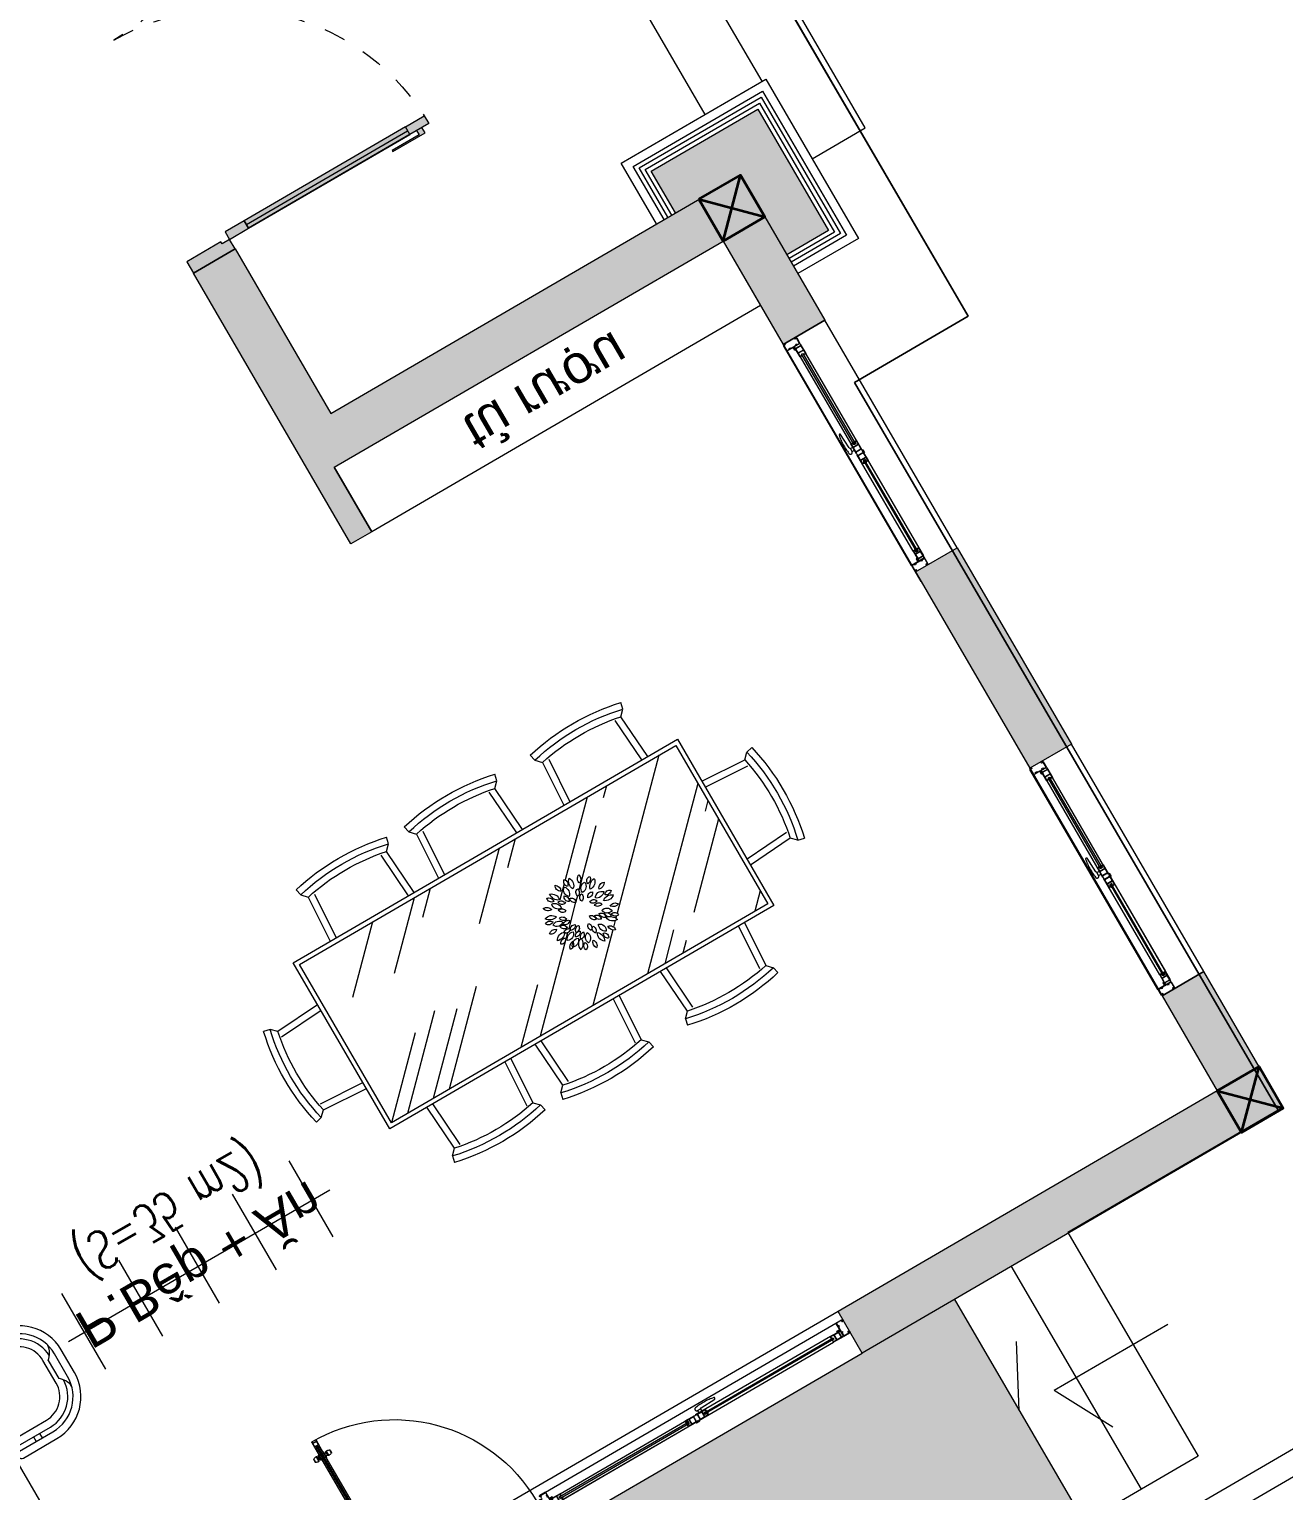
# Model space of a CAD drawing. Header units: millimetres. Extents: x 567980 to 569372, y 2065777 to 2066674.
# Drawn here: x 568775.98 to 568781.7, y 2066232.54 to 2066239.2 of the extents above; entities that cross this region are included whole.
import ezdxf
from ezdxf.enums import TextEntityAlignment as Align

# ---------------------------------------------------------------- set-up
doc = ezdxf.new("R2010")
doc.units = ezdxf.units.MM
doc.linetypes.add('HIDDEN', pattern=[0.75, 0.5, -0.25])
for name, color, linetype, lineweight in [('A-COT VACH', 2, 'Continuous', 35), ('A-HATCH', 251, 'Continuous', 5), ('A-TEXT', 7, 'Continuous', 18), ('E- THAY', 9, 'Continuous', 20), ('E- Tuong', 4, 'Continuous', 13), ('E-NoiThat', 32, 'Continuous', 9), ('i_Hatch', 250, 'Continuous', 13), ('i_ThietBi', 32, 'Continuous', 13), ('LD-CUA', 146, 'Continuous', 13), ('LD-THAY', 9, 'Continuous', 13)]:
    doc.layers.add(name, color=color, linetype=linetype, lineweight=lineweight)
doc.styles.add('AA - Arial - Regular', font='arial.ttf', dxfattribs={"height": 250})
doc.styles.add('Dim roman', font='romans.shx', dxfattribs={"width": 0.7})
pattern_1 = [(120.1642262, (562379.56516, 2061231.0801), (-0.259243943, -0.150666963), []), (210.1642262, (562379.56516, 2061231.0801), (0.150666963, -0.259243943), [])]
pattern_2 = [(30.1906983, (562414.90757, 2061251.54619), (-0.02514398147, 0.04321782266), []), (75.1906983, (562414.90757, 2061251.54619), (-0.136723608, 0.0361476823), [0.070710678, -0.1414213562])]

# ---------------------------------------------------------------- blocks, each defined once
blk = doc.blocks.new('AAAAAAW')
at = {"color": 2, "linetype": 'Continuous'}
for p, q in [((7037145.4, 955091.8), (7037138.4, 955121.9)), ((7037608.9, 955091.8), (7037616, 955121.9)), ((7037716.5, 955091.8), (7037709.4, 955121.9)), ((7038180, 955091.8), (7038187.1, 955121.9)), ((7037145.4, 955091.8), (7037170.7, 955065.8)), ((7037170.7, 955065.8), (7037155.8, 954841.2)), ((7037583.6, 955065.8), (7037608.9, 955091.8)), ((7037598.6, 954841.2), (7037583.6, 955065.8)), ((7037716.5, 955091.8), (7037741.8, 955065.8)), ((7037741.8, 955065.8), (7037726.8, 954841.2)), ((7038154.7, 955065.8), (7038180, 955091.8)), ((7038169.7, 954841.2), (7038154.7, 955065.8)), ((7038377.3, 955085.3), (7038370.2, 955115.3)), ((7038377.3, 955085.3), (7038402.6, 955059.3)), ((7038402.6, 955059.3), (7038388.1, 954841.2)), ((7038815.5, 955059.3), (7038840.8, 955085.3)), ((7038830, 954841.2), (7038815.5, 955059.3)), ((7038840.8, 955085.3), (7038847.8, 955115.3)), ((7038986.1, 954841.2), (7036960.4, 954841.2)), ((7036960.4, 954841.2), (7036960.4, 953965.7)), ((7038986.1, 953965.7), (7038986.1, 954841.2)), ((7036716.4, 954639.3), (7036686.3, 954646.3)), ((7036716.4, 954639.3), (7036742.3, 954613.9)), ((7036742.3, 954613.9), (7036960.4, 954628.5)), ((7039204.2, 954613.9), (7038986.1, 954628.5)), ((7039230.1, 954639.3), (7039204.2, 954613.9)), ((7039230.1, 954639.3), (7039260.2, 954646.3)), ((7036742.3, 954201.1), (7036716.4, 954175.8)), ((7036960.4, 954186.5), (7036742.3, 954201.1)), ((7038986.1, 954186.5), (7039204.2, 954201.1)), ((7039204.2, 954201.1), (7039230.1, 954175.8)), ((7036716.4, 954175.8), (7036686.3, 954168.7)), ((7039230.1, 954175.8), (7039260.2, 954168.7)), ((7036960.4, 953965.7), (7038986.1, 953965.7)), ((7037170.7, 953741), (7037155.8, 953965.7)), ((7037598.6, 953965.7), (7037583.6, 953741)), ((7037741.8, 953741), (7037726.8, 953965.7)), ((7038169.7, 953965.7), (7038154.7, 953741)), ((7038402.6, 953747.6), (7038388.1, 953965.7)), ((7038830, 953965.7), (7038815.5, 953747.6)), ((7037145.4, 953715.1), (7037170.7, 953741)), ((7037583.6, 953741), (7037608.9, 953715.1)), ((7037716.5, 953715.1), (7037741.8, 953741)), ((7038154.7, 953741), (7038180, 953715.1)), ((7038377.3, 953721.6), (7038370.2, 953691.5)), ((7038377.3, 953721.6), (7038402.6, 953747.6)), ((7038815.5, 953747.6), (7038840.8, 953721.6)), ((7038840.8, 953721.6), (7038847.8, 953691.5)), ((7037145.4, 953715.1), (7037138.4, 953685)), ((7037608.9, 953715.1), (7037616, 953685)), ((7037716.5, 953715.1), (7037709.4, 953685)), ((7038180, 953715.1), (7038187.1, 953685))]:
    blk.add_line(p, q, dxfattribs=at)
at = {"color": 8, "linetype": 'Continuous'}
for p, q in [((7037201.6, 955063.8), (7037186.7, 954841.2)), ((7037772.6, 955063.8), (7037757.8, 954841.2)), ((7038965.5, 954820.6), (7036981, 954820.6)), ((7036981, 954820.6), (7036981, 953986.3)), ((7038965.5, 953986.3), (7038965.5, 954820.6)), ((7036981, 953986.3), (7038965.5, 953986.3)), ((7037201.6, 953743.1), (7037186.7, 953965.7)), ((7037567.6, 953965.7), (7037552.8, 953743.1)), ((7037772.6, 953743.1), (7037757.8, 953965.7)), ((7038138.7, 953965.7), (7038123.8, 953743.1))]:
    blk.add_line(p, q, dxfattribs=at)
at = {"color": 8}
for p, q in [((7037567.6, 954841.2), (7037552.8, 955063.8)), ((7038138.7, 954841.2), (7038123.8, 955063.8)), ((7038433.4, 955057.2), (7038419, 954841.2)), ((7038799, 954841.2), (7038784.6, 955057.2)), ((7037280.4, 954521.2), (7036981, 954820.6)), ((7037407.7, 954478.8), (7037065.9, 954820.6)), ((7037499.4, 954521.2), (7037200.1, 954820.6)), ((7037626.7, 954478.8), (7037284.9, 954820.6)), ((7037872.8, 954611.7), (7037663.9, 954820.6)), ((7038110.5, 954475.8), (7037765.7, 954820.6)), ((7038110.5, 954475.8), (7037765.7, 954820.6)), ((7038294.7, 954568.8), (7038042.9, 954820.6)), ((7038965.5, 954186.5), (7038331.4, 954820.6)), ((7038534.6, 954707.9), (7038421.9, 954820.6)), ((7038560.1, 954778.6), (7038518.1, 954820.6)), ((7038965.5, 954752.2), (7038897.1, 954820.6)), ((7038965.5, 954373.2), (7038653.4, 954685.3)), ((7036744.4, 954583.1), (7036960.4, 954597.5)), ((7039202.1, 954583.1), (7038986.1, 954597.5)), ((7038326, 954537.5), (7038304.6, 954558.9)), ((7038341.6, 954521.9), (7038334, 954529.5)), ((7038212, 954374.3), (7038124, 954462.3)), ((7038212, 954374.3), (7038124, 954462.3)), ((7038877.2, 953986.3), (7038350.4, 954513.1)), ((7038208.8, 954275.7), (7038155.6, 954328.9)), ((7038233.3, 954353), (7038214.7, 954371.6)), ((7038233.3, 954353), (7038214.7, 954371.6)), ((7038466.7, 954119.6), (7038252, 954334.3)), ((7038404.5, 954181.8), (7038252, 954334.3)), ((7038498.2, 953986.3), (7038221.8, 954262.7)), ((7038965.5, 954277), (7038930.6, 954311.9)), ((7036960.4, 954217.5), (7036744.4, 954231.9)), ((7037366.3, 953986.3), (7037114.2, 954238.4)), ((7037585.4, 953986.3), (7037333.2, 954238.4)), ((7038034.4, 953986.3), (7037782.2, 954238.4)), ((7038986.1, 954217.5), (7039202.1, 954231.9)), ((7037670.2, 953986.3), (7037573.7, 954082.8)), ((7038119.2, 953986.3), (7038022.7, 954082.8)), ((7038600, 953986.3), (7038560.1, 954026.3)), ((7038433.4, 953749.6), (7038419, 953965.7)), ((7038799, 953965.7), (7038784.6, 953749.6))]:
    blk.add_line(p, q, dxfattribs=at)
at = {"color": 2, "linetype": 'Continuous'}
for centre, radius, start, end in [((7037377.2, 954103.7), 1045.8, 76.80048, 103.19951), ((7037948.2, 954103.7), 1045.8, 76.80048, 103.19951), ((7038609, 954097.2), 1045.8, 76.80048, 103.19951), ((7037377.2, 954103.7), 984, 77.89044, 102.10955), ((7037948.2, 954103.7), 984, 77.89044, 102.10955), ((7038609, 954097.2), 1014.9, 76.80048, 103.19951), ((7038609, 954097.2), 984, 77.89044, 102.10955), ((7037704.5, 954407.5), 1045.8, 166.80048, 193.19951), ((7037704.5, 954407.5), 1014.9, 166.80048, 193.19951), ((7037704.5, 954407.5), 984, 167.89044, 192.10955), ((7038242, 954407.5), 984, 347.89044, 12.10955), ((7038242, 954407.5), 1014.9, 346.80048, 13.19951), ((7038242, 954407.5), 1045.8, 346.80048, 13.19951), ((7037377.2, 954703.2), 984, 257.89044, 282.10955), ((7037948.2, 954703.2), 984, 257.89044, 282.10955), ((7038609, 954709.7), 1014.9, 256.80048, 283.19951), ((7038609, 954709.7), 984, 257.89044, 282.10955), ((7037377.2, 954703.2), 1045.8, 256.80048, 283.19951), ((7037377.2, 954703.2), 1014.9, 256.80048, 283.19951), ((7037948.2, 954703.2), 1045.8, 256.80048, 283.19951), ((7037948.2, 954703.2), 1014.9, 256.80048, 283.19951), ((7038609, 954709.7), 1045.8, 256.80048, 283.19951)]:
    blk.add_arc(centre, radius, start, end, dxfattribs=at)
at = {"color": 8, "linetype": 'Continuous'}
for centre in [(7037377.2, 954103.7), (7037948.2, 954103.7)]:
    blk.add_arc(centre, 1014.9, 76.80048, 103.19951, dxfattribs=at)
at = {"color": 8}
for centre, radius, start, end in [((7038165.1, 954577), 23.7, 158.79078, 250.76243), ((7038139.7, 954565.3), 20.5, 328.64093, 80.91228), ((7038215.5, 954585.5), 30.9, 147.03102, 225.07005), ((7038174.1, 954581.1), 26.2, 318.1934, 53.90766), ((7038259.3, 954564.3), 37.6, 126.03847, 214.43592), ((7038197.5, 954574.9), 44.3, 313.98657, 26.48782), ((7038270.6, 954571.2), 23.7, 118.79078, 210.76243), ((7038243.7, 954578.5), 20.5, 288.64093, 40.91228), ((7038084.9, 954522.5), 26.2, 358.1934, 93.90766), ((7038113.7, 954552.5), 30.9, 187.03102, 265.07005), ((7038110.6, 954517.4), 29.1, 8.57828, 117.9127), ((7038127.9, 954551.9), 32.2, 195.83303, 290.65795), ((7038160.9, 954564.4), 37.6, 166.03847, 254.43592), ((7038106.7, 954532.8), 44.3, 353.98657, 66.48782), ((7038153.9, 954511.1), 20.9, 354.04195, 103.37638), ((7038172.3, 954532), 23.2, 181.2967, 276.12163), ((7038198.7, 954550.5), 32.2, 155.83303, 250.65795), ((7038163.2, 954535.3), 29.1, 328.57828, 77.9127), ((7038226.6, 954506.2), 23.2, 141.2967, 236.12163), ((7038199.2, 954502), 20.9, 314.04195, 63.37638), ((7038237.3, 954526.7), 23.2, 141.2967, 236.12163), ((7038209.8, 954522.4), 20.9, 314.04195, 63.37638), ((7038279.4, 954529.3), 32.2, 115.83303, 210.65795), ((7038242.4, 954540.5), 29.1, 288.57828, 37.9127), ((7038314.7, 954545.3), 30.9, 107.03102, 185.07005), ((7038280.2, 954568.5), 26.2, 278.1934, 13.90766), ((7038334.6, 954500.9), 37.6, 86.03847, 174.43592), ((7038294.1, 954548.7), 44.3, 273.98657, 346.48782), ((7038347.7, 954499), 23.7, 78.79078, 170.76243), ((7038331.8, 954521.9), 20.5, 248.64093, 0.91228), ((7038064.2, 954442.2), 44.3, 33.98657, 106.48782), ((7038085.4, 954501.2), 37.6, 206.03847, 294.43592), ((7038068.6, 954488.3), 20.5, 8.64093, 120.91228), ((7038080.5, 954513.6), 23.7, 198.79078, 290.76243), ((7038105.9, 954480.5), 29.1, 8.57828, 117.9127), ((7038123.3, 954514.9), 32.2, 195.83303, 290.65795), ((7038115.7, 954434.8), 20.9, 74.04195, 183.37638), ((7038098.3, 954456.5), 23.2, 261.2967, 356.12163), ((7038112.4, 954455), 20.9, 34.04195, 143.37638), ((7038113, 954482.8), 23.2, 221.2967, 316.12163), ((7038137.6, 954453.2), 23.2, 21.2967, 116.12163), ((7038147.6, 954479.2), 20.9, 194.04195, 303.37638), ((7038142.2, 954490.2), 23.2, 21.2967, 116.12163), ((7038152.3, 954516.1), 20.9, 194.04195, 303.37638), ((7038149.3, 954474.1), 20.9, 354.04195, 103.37638), ((7038167.7, 954495), 23.2, 181.2967, 276.12163), ((7038256.8, 954466.2), 23.2, 101.2967, 196.12163), ((7038233.1, 954480.7), 20.9, 274.04195, 23.37638), ((7038279, 954476.8), 23.2, 101.2967, 196.12163), ((7038255.3, 954491.3), 20.9, 274.04195, 23.37638), ((7038301.2, 954479.3), 23.2, 101.2967, 196.12163), ((7038277.4, 954493.8), 20.9, 274.04195, 23.37638), ((7038327.5, 954461.2), 32.2, 75.83303, 170.65795), ((7038306.3, 954493.5), 29.1, 248.57828, 357.9127), ((7038323.4, 954489.9), 23.2, 101.2967, 196.12163), ((7038299.6, 954504.4), 20.9, 274.04195, 23.37638), ((7038364.8, 954450.8), 30.9, 67.03102, 145.07005), ((7038353.3, 954490.8), 26.2, 238.1934, 333.90766), ((7038054.1, 954420.3), 26.2, 38.1934, 133.90766), ((7038056.9, 954461.8), 30.9, 227.03102, 305.07005), ((7038063.7, 954383.7), 20.5, 48.64093, 160.91228), ((7038056.5, 954410.7), 23.7, 238.79078, 330.76243), ((7038089.9, 954345.5), 44.3, 73.98657, 146.48782), ((7038068.2, 954404.3), 37.6, 246.03847, 334.43592), ((7038097.3, 954401.6), 29.1, 48.57828, 157.9127), ((7038088.4, 954439.2), 32.2, 235.83303, 330.65795), ((7038132.4, 954400.6), 20.9, 74.04195, 183.37638), ((7038115, 954422.3), 23.2, 261.2967, 356.12163), ((7038129, 954420.7), 20.9, 34.04195, 143.37638), ((7038129.7, 954448.5), 23.2, 221.2967, 316.12163), ((7038147.8, 954366.8), 20.9, 74.04195, 183.37638), ((7038130.4, 954388.5), 23.2, 261.2967, 356.12163), ((7038289.2, 954397.5), 23.2, 61.2967, 156.12163), ((7038280.2, 954423.9), 20.9, 234.04195, 343.37638), ((7038280.5, 954364), 23.2, 21.2967, 116.12163), ((7038300.3, 954420.7), 23.2, 61.2967, 156.12163), ((7038291.4, 954447), 20.9, 234.04195, 343.37638), ((7038320.6, 954378.1), 32.2, 35.83303, 130.65795), ((7038325.2, 954416.5), 29.1, 208.57828, 317.9127), ((7038351.5, 954404), 37.6, 46.03847, 134.43592), ((7038351.3, 954466.7), 44.3, 233.98657, 306.48782), ((7038360.4, 954394), 23.7, 38.79078, 130.76243), ((7038362.9, 954421.8), 20.5, 208.64093, 320.91228), ((7038096.2, 954322.2), 26.2, 78.1934, 173.90766), ((7038071.8, 954355.8), 30.9, 267.03102, 345.07005), ((7038127.1, 954300.3), 20.5, 88.64093, 200.91228), ((7038104.3, 954316.4), 23.7, 278.79078, 10.76243), ((7038141.3, 954335.6), 29.1, 88.57828, 197.9127), ((7038110.4, 954358.8), 32.2, 275.83303, 10.65795), ((7038171.7, 954288), 44.3, 113.98657, 186.48782), ((7038117.3, 954319.1), 37.6, 286.03847, 14.43592), ((7038163.7, 954334.2), 20.9, 74.04195, 183.37638), ((7038146.3, 954355.9), 23.2, 261.2967, 356.12163), ((7038196.9, 954337.6), 20.9, 114.04195, 223.37638), ((7038169.6, 954343), 23.2, 301.2967, 36.12163), ((7038217.5, 954313.4), 29.1, 128.57828, 237.9127), ((7038218.2, 954351.9), 23.2, 101.2967, 196.12163), ((7038194.4, 954366.4), 20.9, 274.04195, 23.37638), ((7038178.9, 954311.2), 32.2, 315.83303, 50.65795), ((7038253.2, 954346.7), 20.9, 154.04195, 263.37638), ((7038228.8, 954333.3), 23.2, 341.2967, 76.12163), ((7038257.1, 954375.2), 20.9, 154.04195, 263.37638), ((7038232.7, 954361.8), 23.2, 341.2967, 76.12163), ((7038290.1, 954345.4), 29.1, 168.57828, 277.9127), ((7038261.9, 954318.9), 32.2, 355.83303, 90.65795), ((7038290.6, 954389.9), 20.9, 194.04195, 303.37638), ((7038302.3, 954318.9), 37.6, 6.03847, 94.43592), ((7038342.3, 954367), 44.3, 193.98657, 266.48782), ((7038322.4, 954325.2), 20.5, 168.64093, 280.91228), ((7038302.6, 954305.5), 23.7, 358.79078, 90.76243), ((7038342.5, 954346.2), 30.9, 27.03102, 105.07005), ((7038359.4, 954384.2), 26.2, 198.1934, 293.90766), ((7038191.6, 954274.1), 26.2, 118.1934, 213.90766), ((7038151.2, 954284.2), 30.9, 307.03102, 25.07005), ((7038229.3, 954277.2), 20.5, 128.64093, 240.91228), ((7038201.5, 954274.9), 23.7, 318.79078, 50.76243), ((7038271.4, 954296.4), 44.3, 153.98657, 226.48782), ((7038209.8, 954285.3), 37.6, 326.03847, 54.43592), ((7038295.5, 954298.6), 26.2, 158.1934, 253.90766), ((7038258.1, 954280.3), 30.9, 347.03102, 65.07005)]:
    blk.add_arc(centre, radius, start, end, dxfattribs=at)
blk = doc.blocks.new('*U509')
h = blk.add_hatch(color=254)
h.dxf.hatch_style = 1
h.paths.add_polyline_path([(21.7, 844.5), (21.7, 1014.1), (50, 1014.1), (50, 985.9), (27.4, 985.9), (27.4, 844.5)])
h = blk.add_hatch(color=253)
h.dxf.hatch_style = 1
h.paths.add_polyline_path([(50, 950), (90, 950), (90, 1050), (50, 1050)])
h.paths.add_polyline_path([(50, 100), (90, 100), (90, 0), (50, 0)])
h = blk.add_hatch(color=253)
h.dxf.hatch_style = 1
h.paths.add_polyline_path([(2150, 100), (2110, 100), (2110, 0), (2150, 0)])
h.paths.add_polyline_path([(2150, 950), (2110, 950), (2110, 1050), (2150, 1050)])
h = blk.add_hatch(color=254)
h.dxf.hatch_style = 1
h.paths.add_polyline_path([(50, 950), (90, 950), (90, 100), (50, 100)])
h = blk.add_hatch(color=254)
h.dxf.hatch_style = 1
h.paths.add_polyline_path([(2110, 950), (2150, 950), (2150, 100), (2110, 100)])
h = blk.add_hatch(color=253)
h.dxf.hatch_style = 1
h.paths.add_polyline_path([(0, 0), (50, 0), (50, -40), (60, -40), (60, -220), (0, -220)])
h = blk.add_hatch(color=253)
h.dxf.hatch_style = 1
h.paths.add_polyline_path([(2200, 0), (2150, 0), (2150, -40), (2140, -40), (2140, -220), (2200, -220)])
at = {"linetype": 'Continuous'}
blk.add_line((70, 100), (70, 950), dxfattribs=at)
for p, q in [((90, 950), (90, 100)), ((2110, 950), (2110, 100)), ((2130, 100), (2130, 950))]:
    blk.add_line(p, q)
for points in [[(21.7, 844.5), (21.7, 1014.1), (50, 1014.1), (50, 985.9), (27.4, 985.9), (27.4, 844.5)], [(50, 950), (90, 950), (90, 100), (50, 100)], [(2110, 950), (2150, 950), (2150, 100), (2110, 100)], [(0, 0), (50, 0), (50, -40), (60, -40), (60, -220), (0, -220)], [(2200, 0), (2150, 0), (2150, -40), (2140, -40), (2140, -220), (2200, -220)]]:
    blk.add_lwpolyline(points, close=True)
for points in [[(50, 950), (90, 950), (90, 1050), (50, 1050), (50, 950)], [(2150, 950), (2110, 950), (2110, 1050), (2150, 1050), (2150, 950)], [(50, 952.9), (50, 100)], [(2150, 952.9), (2150, 100)], [(50, 100), (90, 100), (90, 0), (50, 0), (50, 100)], [(2150, 100), (2110, 100), (2110, 0), (2150, 0), (2150, 100)]]:
    blk.add_lwpolyline(points)
at = {"linetype": 'HIDDEN', "ltscale": 30}
for points in [[(1100, 0, 0.414214), (50, 1050, 0.414214)], [(1100, 0, -0.414214), (2150, 1050, -0.414214)]]:
    blk.add_lwpolyline(points, format="xyb", dxfattribs=at)
blk = doc.blocks.new('AASS')
at = {"layer": 'i_ThietBi', "ltscale": 0.5}
for p, q in [((-124300685.4, 101895082.4), (-124300835.4, 101895082.4)), ((-124300685.4, 101895037.4), (-124300835.4, 101895037.4)), ((-124300820.4, 101894987.5), (-124300700.4, 101894987.5)), ((-124301110.4, 101894807.4), (-124301110.4, 101894586.3)), ((-124301065.4, 101894807.4), (-124301065.4, 101894586.3)), ((-124301065.4, 101894736.8), (-124301035.4, 101894736.8)), ((-124301035.4, 101894807.4), (-124301035.4, 101894537.4)), ((-124300485.4, 101894537.4), (-124300485.4, 101894807.4)), ((-124300485.4, 101894736.8), (-124300455.4, 101894736.8)), ((-124300455.4, 101894586.3), (-124300455.4, 101894807.4)), ((-124300410.4, 101894586.3), (-124300410.4, 101894807.4)), ((-124301065.4, 101894696.8), (-124301035.4, 101894696.8)), ((-124300485.4, 101894696.8), (-124300455.4, 101894696.8)), ((-124301090.4, 101894566.3), (-124301085.4, 101894566.3)), ((-124300435.4, 101894566.3), (-124300430.4, 101894566.3)), ((-124300955.4, 101894457.4), (-124300565.4, 101894457.4))]:
    blk.add_line(p, q, dxfattribs=at)
blk.add_lwpolyline([(-124300530.4, 101894537.4), (-124300530.4, 101894807.4, 0.414214), (-124300685.4, 101894962.4), (-124300835.4, 101894962.4, 0.414214), (-124300990.4, 101894807.4), (-124300990.4, 101894537.4, 0.414214), (-124300955.4, 101894502.4), (-124300565.4, 101894502.4, 0.414214)], format="xyb", close=True, dxfattribs=at)
for centre, radius, start, end in [((-124300835.4, 101894807.4), 275, 90, 180), ((-124300685.4, 101894807.4), 275, 0, 90), ((-124300835.4, 101894807.4), 230, 90, 180), ((-124300835.4, 101894807.4), 200, 91.02827, 180), ((-124300902.7, 101894929.1), 100.8, 35.36106, 85.39359), ((-124300618.2, 101894929.1), 100.8, 94.60641, 144.63894), ((-124300685.4, 101894807.4), 230, 0, 90), ((-124300685.4, 101894807.4), 200, 0, 88.97173), ((-124301090.4, 101894586.3), 20, 180, 270), ((-124301085.4, 101894586.3), 20, 270, 0), ((-124300435.4, 101894586.3), 20, 180, 270), ((-124300430.4, 101894586.3), 20, 270, 0), ((-124300955.4, 101894537.4), 80, 180, 270), ((-124300565.4, 101894537.4), 80, 270, 0)]:
    blk.add_arc(centre, radius, start, end, dxfattribs=at)
blk = doc.blocks.new('kkkk')
h = blk.add_hatch(color=250)
edge = h.paths.add_edge_path()
edge.add_line((333058.8, 105336.6), (333060.3, 105336.6))
edge.add_line((333060.3, 105336.6), (333060.3, 105341.6))
edge.add_line((333060.3, 105341.6), (333061.8, 105341.6))
edge.add_line((333061.8, 105341.6), (333061.8, 105371.6))
edge.add_line((333061.8, 105371.6), (333027.5, 105371.6))
edge.add_line((333027.5, 105371.6), (333027.5, 105386.6))
edge.add_line((333027.5, 105386.6), (333022.2, 105386.6))
edge.add_line((333022.2, 105386.6), (333022.2, 105383.6))
edge.add_line((333022.2, 105383.6), (333023.7, 105383.6))
edge.add_line((333023.7, 105383.6), (333023.7, 105385.1))
edge.add_line((333023.7, 105385.1), (333026, 105385.1))
edge.add_line((333026, 105385.1), (333026, 105378.1))
edge.add_line((333026, 105378.1), (333023.7, 105378.1))
edge.add_line((333023.7, 105378.1), (333023.7, 105379.6))
edge.add_line((333023.7, 105379.6), (333022.2, 105379.6))
edge.add_line((333022.2, 105379.6), (333022.2, 105376.6))
edge.add_line((333022.2, 105376.6), (333026, 105376.6))
edge.add_line((333026, 105376.6), (333026, 105371.6))
edge.add_line((333026, 105371.6), (332991.8, 105371.6))
edge.add_line((332991.8, 105371.6), (332991.8, 105341.6))
edge.add_line((332991.8, 105341.6), (332993.3, 105341.6))
edge.add_line((332993.3, 105341.6), (332993.3, 105336.6))
edge.add_line((332993.3, 105336.6), (332994.8, 105336.6))
edge.add_line((332994.8, 105336.6), (332994.8, 105341.6))
edge.add_line((332994.8, 105341.6), (333002.3, 105341.6))
edge.add_line((333002.3, 105341.6), (333002.3, 105343.1))
edge.add_line((333002.3, 105343.1), (332993.3, 105343.1))
edge.add_line((332993.3, 105343.1), (332993.3, 105370.1))
edge.add_line((332993.3, 105370.1), (333006.9, 105370.1))
edge.add_arc((333010, 105367.6), 3.97, 141.52264, 210)
edge.add_line((333006.6, 105365.7), (333007.9, 105366.4))
edge.add_arc((333010, 105367.6), 2.47, -390, -150, ccw=False)
edge.add_line((333012.1, 105366.4), (333013.4, 105365.7))
edge.add_arc((333010, 105367.6), 3.97, -30, 38.47736)
edge.add_line((333013.1, 105370.1), (333040.4, 105370.1))
edge.add_arc((333043.5, 105367.6), 3.97, 141.52264, 210)
edge.add_line((333040.1, 105365.7), (333041.4, 105366.4))
edge.add_arc((333043.5, 105367.6), 2.47, -390, -150, ccw=False)
edge.add_line((333045.6, 105366.4), (333046.9, 105365.7))
edge.add_arc((333043.5, 105367.6), 3.97, -30, 38.47736)
edge.add_line((333046.6, 105370.1), (333060.3, 105370.1))
edge.add_line((333060.3, 105370.1), (333060.3, 105343.1))
edge.add_line((333060.3, 105343.1), (333051.3, 105343.1))
edge.add_line((333051.3, 105343.1), (333051.3, 105341.6))
edge.add_line((333051.3, 105341.6), (333058.8, 105341.6))
edge.add_line((333058.8, 105341.6), (333058.8, 105336.6))
blk.add_lwpolyline([(333026, 105378.1), (333026, 105385.1), (333023.7, 105385.1), (333023.7, 105383.6), (333022.2, 105383.6), (333022.2, 105386.6), (333027.5, 105386.6), (333027.5, 105371.6), (333061.8, 105371.6), (333061.8, 105341.6), (333060.3, 105341.6), (333060.3, 105336.6), (333058.8, 105336.6), (333058.8, 105341.6), (333051.3, 105341.6), (333051.3, 105343.1), (333060.3, 105343.1), (333060.3, 105370.1), (333046.6, 105370.1, -0.30801), (333046.9, 105365.7), (333045.6, 105366.4, 1.732051), (333041.4, 105366.4), (333040.1, 105365.7, -0.30801), (333040.4, 105370.1), (333013.1, 105370.1, -0.30801), (333013.4, 105365.7), (333012.1, 105366.4, 1.732051), (333007.9, 105366.4), (333006.6, 105365.7, -0.30801), (333006.9, 105370.1), (332993.3, 105370.1), (332993.3, 105343.1), (333002.3, 105343.1), (333002.3, 105341.6), (332994.8, 105341.6), (332994.8, 105336.6), (332993.3, 105336.6), (332993.3, 105341.6), (332991.8, 105341.6), (332991.8, 105371.6), (333026, 105371.6), (333026, 105376.6), (333022.2, 105376.6), (333022.2, 105379.6), (333023.7, 105379.6), (333023.7, 105378.1)], format="xyb", close=True)
blk = doc.blocks.new('ccccc')
h = blk.add_hatch(color=250)
h.paths.add_polyline_path([(333034.3, 105325.3), (333084.3, 105325.3), (333084.3, 105326.8), (333077.7, 105326.8), (333077.7, 105353.8), (333084.3, 105353.8), (333084.3, 105355.3), (333034.3, 105355.3), (333034.3, 105346.7), (333035.8, 105346.7), (333035.8, 105353.8), (333052.1, 105353.8), (333052.1, 105326.8), (333035.8, 105326.8), (333035.8, 105333.9), (333034.3, 105333.9)])
h.paths.add_polyline_path([(333053.6, 105326.8), (333053.6, 105353.8), (333076.2, 105353.8), (333076.2, 105326.8)], flags=16)
for p, q in [((333034.3, 105346.7), (333035.8, 105346.7)), ((333034.3, 105333.9), (333035.8, 105333.9)), ((333052.1, 105353.8), (333052.1, 105326.8)), ((333053.6, 105353.8), (333053.6, 105326.8)), ((333076.2, 105353.8), (333076.2, 105326.8)), ((333077.7, 105353.8), (333077.7, 105326.8)), ((333084.3, 105355.3), (333084.3, 105353.8)), ((333084.3, 105326.8), (333084.3, 105325.3))]:
    blk.add_line(p, q)
for points in [[(333084.3, 105355.3), (333034.3, 105355.3), (333034.3, 105346.7)], [(333034.3, 105333.9), (333034.3, 105325.3), (333084.3, 105325.3)], [(333052.1, 105353.8), (333035.8, 105353.8), (333035.8, 105346.7)], [(333035.8, 105333.9), (333035.8, 105326.8), (333052.1, 105326.8)], [(333076.2, 105353.8), (333053.6, 105353.8)], [(333053.6, 105326.8), (333076.2, 105326.8)], [(333084.3, 105353.8), (333077.7, 105353.8)], [(333077.7, 105326.8), (333084.3, 105326.8)]]:
    blk.add_lwpolyline(points)
blk = doc.blocks.new('dasdsd')
at = {"linetype": 'HIDDEN', "ltscale": 0.05}
for p, q in [((-9.6, -15.9), (-9.6, 0)), ((9.6, 0), (-9.6, 0)), ((9.6, -15.9), (9.6, 0)), ((-16.3, -18.9), (-107.9, -23.1)), ((-10.5, -16.1), (-15.5, -18.7)), ((9.6, -15.9), (-9.6, -15.9))]:
    blk.add_line(p, q, dxfattribs=at)
for centre, radius, start, end in [((-106.3, -28.1), 5.22, 108.24331, 251.75669), ((-41, 286.6), 326.6, 258.17519, 278.89962), ((-16.3, -17), 1.95, 270, 297.19267), ((-9.6, -17.9), 1.95, 90, 117.19267), ((9.6, -26), 10.1, 270, 90)]:
    blk.add_arc(centre, radius, start, end, dxfattribs=at)
blk = doc.blocks.new('fffsf')
h = blk.add_hatch(color=250)
h.paths.add_polyline_path([(333183.8, 105395.8), (333133.8, 105395.8), (333133.8, 105394.3), (333140.5, 105394.3), (333140.5, 105367.3), (333133.8, 105367.3), (333133.8, 105364.3), (333118.8, 105364.3), (333118.8, 105361.3), (333135.3, 105361.3), (333135.3, 105365.8), (333183.8, 105365.8), (333183.8, 105374.4), (333182.3, 105374.4), (333182.3, 105367.3), (333166, 105367.3), (333166, 105394.3), (333182.3, 105394.3), (333182.3, 105387.2), (333183.8, 105387.2)])
h.paths.add_polyline_path([(333164.5, 105394.3), (333164.5, 105367.3), (333142, 105367.3), (333142, 105394.3)], flags=16)
for p, q in [((333133.8, 105395.8), (333133.8, 105394.3)), ((333140.5, 105394.3), (333140.5, 105367.3)), ((333142, 105394.3), (333142, 105367.3)), ((333164.5, 105394.3), (333164.5, 105367.3)), ((333166, 105394.3), (333166, 105367.3)), ((333183.8, 105387.2), (333182.3, 105387.2)), ((333183.8, 105374.4), (333182.3, 105374.4))]:
    blk.add_line(p, q)
for points in [[(333133.8, 105395.8), (333183.8, 105395.8), (333183.8, 105387.2)], [(333133.8, 105394.3), (333140.5, 105394.3)], [(333142, 105394.3), (333164.5, 105394.3)], [(333166, 105394.3), (333182.3, 105394.3), (333182.3, 105387.2)], [(333183.8, 105374.4), (333183.8, 105365.8), (333135.3, 105365.8), (333135.3, 105361.3), (333118.8, 105361.3)], [(333133.8, 105367.3), (333133.8, 105364.3), (333118.8, 105364.3), (333118.8, 105361.3)], [(333140.5, 105367.3), (333133.8, 105367.3)], [(333164.5, 105367.3), (333142, 105367.3)], [(333182.3, 105374.4), (333182.3, 105367.3), (333166, 105367.3)]]:
    blk.add_lwpolyline(points)
blk = doc.blocks.new('*U492')
for points in [[(88.4, 82.2), (88.4, 80.6), (77.2, 80.6), (77.2, 69.4), (88.4, 69.4), (88.4, 67.8, 0.240391), (91.1, 72), (80.2, 72), (80.2, 78), (91.1, 78, 0.240391)], [(547.1, 82.2), (547.1, 80.6), (558.3, 80.6), (558.3, 69.4), (547.1, 69.4), (547.1, 67.8, -0.240391), (544.3, 72), (555.3, 72), (555.3, 78), (544.3, 78, -0.240391)], [(652.9, 82.2), (652.9, 80.6), (641.7, 80.6), (641.7, 69.4), (652.9, 69.4), (652.9, 67.8, 0.240391), (655.6, 72), (644.7, 72), (644.7, 78), (655.6, 78, 0.240391)]]:
    blk.add_hatch(color=250).paths.add_polyline_path(points)
for p, q in [((597.5, 90), (44.5, 90)), ((597.5, 90), (88, 90)), ((602.5, 90), (1112, 90)), ((35, 20), (1165, 20)), ((88, 60), (597.5, 60)), ((1112, 60), (602.5, 60))]:
    blk.add_line(p, q)
for points in [[(88.4, 82.2), (88.4, 80.6), (77.2, 80.6), (77.2, 69.4), (88.4, 69.4), (88.4, 67.8, 0.240391), (91.1, 72), (80.2, 72), (80.2, 78), (91.1, 78, 0.240391)], [(547.1, 82.2), (547.1, 80.6), (558.3, 80.6), (558.3, 69.4), (547.1, 69.4), (547.1, 67.8, -0.240391), (544.3, 72), (555.3, 72), (555.3, 78), (544.3, 78, -0.240391)], [(652.9, 82.2), (652.9, 80.6), (641.7, 80.6), (641.7, 69.4), (652.9, 69.4), (652.9, 67.8, 0.240391), (655.6, 72), (644.7, 72), (644.7, 78), (655.6, 78, 0.240391)]]:
    blk.add_lwpolyline(points, format="xyb", close=True)
for points in [[(555.3, 72), (80.2, 72), (80.2, 78), (555.3, 78)], [(644.7, 72), (1119.8, 72), (1119.8, 78), (644.7, 78)]]:
    blk.add_lwpolyline(points, close=True)
at = {"rotation": 270}
blk.add_blockref('kkkk', (-105336.6, 333081.8), dxfattribs=at)
at = {"xscale": -1}
for name, p, rotation in [('ccccc', (333122.3, -105265.3), 359.9999999999902), ('fffsf', (-332531.3, 105455.8), 180.0000000001608), ('kkkk', (106536.6, 333081.8), 90)]:
    blk.add_blockref(name, p, dxfattribs=dict(at, rotation=rotation))
for p in [(-332486.8, -105265.3), (-331922.3, -105265.3)]:
    blk.add_blockref('ccccc', p)
at = {"xscale": -0.8000000000000002, "yscale": 0.8, "zscale": 0.8}
blk.add_blockref('dasdsd', (627.5, 60), dxfattribs=at)
blk = doc.blocks.new('*U469')
for points in [[(88.4, 82.2), (88.4, 80.6), (77.2, 80.6), (77.2, 69.4), (88.4, 69.4), (88.4, 67.8, 0.240391), (91.1, 72), (80.2, 72), (80.2, 78), (91.1, 78, 0.240391)], [(747.7, 82.2), (747.7, 80.6), (758.9, 80.6), (758.9, 69.4), (747.7, 69.4), (747.7, 67.8, -0.240391), (745, 72), (755.9, 72), (755.9, 78), (745, 78, -0.240391)], [(853.5, 82.2), (853.5, 80.6), (842.3, 80.6), (842.3, 69.4), (853.5, 69.4), (853.5, 67.8, 0.240391), (856.3, 72), (845.3, 72), (845.3, 78), (856.3, 78, 0.240391)]]:
    blk.add_hatch(color=250).paths.add_polyline_path(points)
for p, q in [((798.1, 90), (44.5, 90)), ((798.1, 90), (88, 90)), ((803.1, 90), (1513.3, 90)), ((35, 20), (1566.3, 20)), ((88, 60), (798.1, 60)), ((1513.3, 60), (803.1, 60))]:
    blk.add_line(p, q)
for points in [[(88.4, 82.2), (88.4, 80.6), (77.2, 80.6), (77.2, 69.4), (88.4, 69.4), (88.4, 67.8, 0.240391), (91.1, 72), (80.2, 72), (80.2, 78), (91.1, 78, 0.240391)], [(747.7, 82.2), (747.7, 80.6), (758.9, 80.6), (758.9, 69.4), (747.7, 69.4), (747.7, 67.8, -0.240391), (745, 72), (755.9, 72), (755.9, 78), (745, 78, -0.240391)], [(853.5, 82.2), (853.5, 80.6), (842.3, 80.6), (842.3, 69.4), (853.5, 69.4), (853.5, 67.8, 0.240391), (856.3, 72), (845.3, 72), (845.3, 78), (856.3, 78, 0.240391)]]:
    blk.add_lwpolyline(points, format="xyb", close=True)
for points in [[(755.9, 72), (80.2, 72), (80.2, 78), (755.9, 78)], [(845.3, 72), (1521.1, 72), (1521.1, 78), (845.3, 78)]]:
    blk.add_lwpolyline(points, close=True)
at = {"rotation": 270}
blk.add_blockref('kkkk', (-105336.6, 333081.8), dxfattribs=at)
at = {"xscale": -1}
for name, p, rotation in [('ccccc', (333122.3, -105265.3), 359.9999999999902), ('fffsf', (-332330.7, 105455.8), 180.0000000001608), ('kkkk', (106937.9, 333081.8), 90)]:
    blk.add_blockref(name, p, dxfattribs=dict(at, rotation=rotation))
for p in [(-332286.2, -105265.3), (-331521.1, -105265.3)]:
    blk.add_blockref('ccccc', p)
at = {"xscale": -0.8000000000000002, "yscale": 0.8, "zscale": 0.8}
blk.add_blockref('dasdsd', (828.1, 60), dxfattribs=at)
blk = doc.blocks.new('khoatron')
for p, q in [((0, 0), (0, -5)), ((50, 0), (50, -5)), ((50, -5), (0, -5)), ((5, -26), (45, -26)), ((11, -50), (39, -50)), ((13, -18), (37, -18)), ((15, -5), (15, -18)), ((15, -53), (35, -53)), ((35, -5), (35, -18))]:
    blk.add_line(p, q)
for centre, radius, start, end in [((13, -26), 8, 90, 181.2265), ((62, -25), 56.7, 181.2265, 206.0712), ((15, -48), 5, 202.1175, 270), ((35, -48), 5, 270, 337.8825), ((37, -26), 8, 358.7735, 90), ((-12, -25), 56.7, 333.9288, 358.7735)]:
    blk.add_arc(centre, radius, start, end)
blk = doc.blocks.new('*U516')
for points in [[(42.8, -33.4), (44.4, -33.4), (44.4, -22.2), (55.6, -22.2), (55.6, -33.4), (57.2, -33.4, -0.240391), (53, -36.1), (53, -25.2), (47, -25.2), (47, -36.1, -0.240391)], [(42.8, -928.3), (44.4, -928.3), (44.4, -939.5), (55.6, -939.5), (55.6, -928.3), (57.2, -928.3, 0.240391), (53, -925.5), (53, -936.5), (47, -936.5), (47, -925.5, 0.240391)]]:
    blk.add_hatch(color=250).paths.add_polyline_path(points)
for p, q in [((35, -928.7), (35, 10.5)), ((35, -921.7), (35, -33)), ((65, -33), (65, -928.7))]:
    blk.add_line(p, q)
for points in [[(42.8, -33.4), (44.4, -33.4), (44.4, -22.2), (55.6, -22.2), (55.6, -33.4), (57.2, -33.4, -0.240391), (53, -36.1), (53, -25.2), (47, -25.2), (47, -36.1, -0.240391)], [(42.8, -928.3), (44.4, -928.3), (44.4, -939.5), (55.6, -939.5), (55.6, -928.3), (57.2, -928.3, 0.240391), (53, -925.5), (53, -936.5), (47, -936.5), (47, -925.5, 0.240391)]]:
    blk.add_lwpolyline(points, format="xyb", close=True)
blk.add_lwpolyline([(53, -936.5), (53, -25.2), (47, -25.2), (47, -936.5)], close=True)
blk.add_arc((35, 20), 1001.7, 270.10392, 0)
at = {"xscale": -1}
for name, p, rotation in [('kkkk', (-105336.6, -332971.8), 270), ('ccccc', (105390.3, 332105.6), 89.99999999993629)]:
    blk.add_blockref(name, p, dxfattribs=dict(at, rotation=rotation))
for name, p, rotation in [('kkkk', (106408.3, -332971.8), 90), ('ccccc', (105390.3, -333067.3), 89.99999999993624)]:
    blk.add_blockref(name, p, dxfattribs=dict(rotation=rotation))
at = {"yscale": 0.8, "zscale": 0.8}
for p, xscale, rotation in [((35, -893.7), -0.8, 269.9999999999363), ((65, -893.7), 0.8, 89.99999999993624)]:
    blk.add_blockref('khoatron', p, dxfattribs=dict(at, xscale=xscale, rotation=rotation))
blk = doc.blocks.new('*U494')
for points in [[(88.4, 82.2), (88.4, 80.6), (77.2, 80.6), (77.2, 69.4), (88.4, 69.4), (88.4, 67.8, 0.240391), (91.1, 72), (80.2, 72), (80.2, 78), (91.1, 78, 0.240391)], [(547.1, 82.2), (547.1, 80.6), (558.3, 80.6), (558.3, 69.4), (547.1, 69.4), (547.1, 67.8, -0.240391), (544.3, 72), (555.3, 72), (555.3, 78), (544.3, 78, -0.240391)], [(652.9, 82.2), (652.9, 80.6), (641.7, 80.6), (641.7, 69.4), (652.9, 69.4), (652.9, 67.8, 0.240391), (655.6, 72), (644.7, 72), (644.7, 78), (655.6, 78, 0.240391)]]:
    blk.add_hatch(color=250).paths.add_polyline_path(points)
for p, q in [((597.5, 90), (44.5, 90)), ((597.5, 90), (88, 90)), ((602.5, 90), (1112, 90)), ((35, 20), (1165, 20)), ((88, 60), (597.5, 60)), ((1112, 60), (602.5, 60))]:
    blk.add_line(p, q)
for points in [[(88.4, 82.2), (88.4, 80.6), (77.2, 80.6), (77.2, 69.4), (88.4, 69.4), (88.4, 67.8, 0.240391), (91.1, 72), (80.2, 72), (80.2, 78), (91.1, 78, 0.240391)], [(547.1, 82.2), (547.1, 80.6), (558.3, 80.6), (558.3, 69.4), (547.1, 69.4), (547.1, 67.8, -0.240391), (544.3, 72), (555.3, 72), (555.3, 78), (544.3, 78, -0.240391)], [(652.9, 82.2), (652.9, 80.6), (641.7, 80.6), (641.7, 69.4), (652.9, 69.4), (652.9, 67.8, 0.240391), (655.6, 72), (644.7, 72), (644.7, 78), (655.6, 78, 0.240391)]]:
    blk.add_lwpolyline(points, format="xyb", close=True)
for points in [[(555.3, 72), (80.2, 72), (80.2, 78), (555.3, 78)], [(644.7, 72), (1119.8, 72), (1119.8, 78), (644.7, 78)]]:
    blk.add_lwpolyline(points, close=True)
at = {"rotation": 270}
blk.add_blockref('kkkk', (-105336.6, 333081.8), dxfattribs=at)
at = {"xscale": -1}
for name, p, rotation in [('ccccc', (333122.3, -105265.3), 359.9999999999902), ('fffsf', (-332531.3, 105455.8), 180.0000000001608), ('kkkk', (106536.6, 333081.8), 90)]:
    blk.add_blockref(name, p, dxfattribs=dict(at, rotation=rotation))
for p in [(-332486.8, -105265.3), (-331922.3, -105265.3)]:
    blk.add_blockref('ccccc', p)
at = {"xscale": -0.8000000000000002, "yscale": 0.8, "zscale": 0.8}
blk.add_blockref('dasdsd', (627.5, 60), dxfattribs=at)
blk = doc.blocks.new('COT220')
at = {"layer": 'i_Hatch'}
h = blk.add_hatch(color=256, dxfattribs=at)
h.dxf.hatch_style = 1
h.paths.add_polyline_path([(-124343785.7, 101818213.4), (-124343565.7, 101818213.4), (-124343565.7, 101818433.4), (-124343785.7, 101818433.4)])
at = {"layer": 'A-COT VACH'}
for p, q in [((-124343785.7, 101818433.4), (-124343565.7, 101818213.4)), ((-124343785.7, 101818213.4), (-124343565.7, 101818433.4))]:
    blk.add_line(p, q, dxfattribs=at)
blk.add_lwpolyline([(-124343785.7, 101818213.4), (-124343565.7, 101818213.4), (-124343565.7, 101818433.4), (-124343785.7, 101818433.4)], close=True, dxfattribs=at)
blk = doc.blocks.new('LUOICOT A-BT2')
at = {"layer": 'E- Tuong'}
for p in [(131383470.7, -100959102.1), (131383470.7, -100963802.1)]:
    blk.add_blockref('COT220', p, dxfattribs=at)
blk = doc.blocks.new('TANG 1 BT2')
at = {"layer": 'A-HATCH'}
h = blk.add_hatch(color=256, dxfattribs=at)
h.dxf.hatch_style = 1
h.paths.add_polyline_path([(7034885, 743950), (7031305, 743950), (7031305, 743950), (7031305, 743730), (7031085, 743730), (7031085, 742615), (7031305, 742615), (7031305, 743130), (7031510, 743130), (7031510, 743730), (7034885, 743730), (7034885, 743730)])
h.paths.add_polyline_path([(7031455, 743185), (7031305, 743185), (7031305, 743730), (7031455, 743730)], flags=16)
h.paths.add_polyline_path([(7035285, 743950), (7034885, 743950), (7034885, 743730), (7035285, 743730)])
h.paths.add_polyline_path([(7039685, 743950), (7037685, 743950), (7037685, 743730), (7039685, 743730)])
h.paths.add_polyline_path([(7039905, 743730), (7039905, 743730), (7039685, 743730), (7039685, 743230), (7039905, 743230)])
h.paths.add_polyline_path([(7039905, 742030), (7039685, 742030), (7039685, 740900), (7039685, 740994.9), (7039905, 740994.9)])
h.paths.add_polyline_path([(7039905, 739794.9), (7039685, 739794.9), (7039685, 739250), (7039905, 739250)])
h.paths.add_polyline_path([(7039685, 739250), (7037635, 739250), (7037634.9, 739590), (7037525, 739590), (7037525, 738162.5), (7037745, 738162.5), (7037745, 739030), (7039685, 739030)])
h.paths.add_polyline_path([(7040124.9, 739450), (7039905, 739450), (7039905, 739250), (7039905, 739030), (7039685, 739030), (7039562.5, 739030), (7039562.5, 738810), (7040124.9, 738810)])
h.paths.add_polyline_path([(7034885, 739140), (7034105, 739140), (7034105, 739250), (7033995, 739250), (7033995, 739140), (7031305, 739140), (7031305, 739030), (7031865, 739030), (7031865, 738029.9), (7032085, 738029.9), (7032085, 739030), (7034885, 739030)])
h.paths.add_polyline_path([(7034105, 740450), (7031305, 740450), (7031305, 741815), (7031085, 741815), (7031085, 739250), (7031305, 739250), (7031305, 740340), (7033995, 740340), (7033995, 740050), (7034105, 740050), (7034105, 740230)])
h.paths.add_polyline_path([(7032085, 736229.9), (7031865, 736229.9), (7031865, 735230), (7031305, 735230), (7031305, 735120), (7031455, 735120), (7031455, 734775), (7031305, 734775), (7031305, 735010), (7031305, 735010), (7031085, 735010), (7031085, 734610), (7031305, 734610), (7031305, 734720), (7031510, 734720), (7031510, 735120), (7033974.9, 735120), (7033974.9, 735230), (7032085, 735230)])
h.paths.add_polyline_path([(7034885, 735010), (7034885, 735120), (7034774.9, 735120), (7034774.9, 735230), (7034885, 735230), (7034885, 735230), (7035105, 735230), (7035395, 735230), (7035395, 735010), (7034995, 735010)])
h.paths.add_polyline_path([(7034995, 735010), (7034885, 735010), (7034885, 729329.5), (7034995, 729329.5), (7034995, 729479.5), (7035340, 729479.5), (7035340, 729329.5), (7034505, 729329.5), (7034505, 729109.5), (7035470.1, 729109.5), (7035470.1, 729329.5), (7035395, 729329.5), (7035395, 729534.5), (7034995, 729534.5)])
h.paths.add_polyline_path([(7039685, 735230), (7037745, 735230), (7037745, 735962.5), (7037525, 735962.5), (7037525, 735010), (7039685, 735010), (7039685, 735010)])
h.paths.add_polyline_path([(7040124.9, 735450), (7039562.4, 735450), (7039562.4, 735230), (7039685, 735230), (7039905, 735230), (7039905, 735010), (7039905, 734810), (7040124.9, 734810)])
h.paths.add_polyline_path([(7039905, 735010), (7039685, 735010), (7039685, 734610), (7039905, 734610)])
h.paths.add_polyline_path([(7039905, 733410), (7039685, 733410), (7039685, 731580), (7039795, 731470), (7039905, 731580)])
h.paths.add_polyline_path([(7039905, 731360), (7039905, 731360), (7039685, 731360), (7039685, 731451.1), (7039190.1, 730956.1), (7039345.7, 730800.5)])
h.paths.add_polyline_path([(7031305, 730524.5), (7031085, 730524.5), (7031085, 733810), (7031305, 733810)])
h.paths.add_polyline_path([(7031305, 729724.5), (7031085, 729724.5), (7031085, 729109.5), (7031685, 729109.5), (7031685, 729329.5), (7031305, 729329.5)])
h.paths.add_polyline_path([(7037655.2, 729109.5), (7037435.2, 729109.5), (7037070.1, 729109.5), (7037070.1, 729329.5), (7037435.2, 729329.5), (7037435.2, 729329.5), (7037564, 729329.5), (7038058.9, 729824.5), (7038214.5, 729669), (7037655.2, 729109.5)])
at = {"layer": 'E- THAY'}
for p, q in [((7040224.9, 739130), (7040504.9, 739130)), ((7040504.9, 739130), (7040504.9, 735130)), ((7039904.9, 738710.1), (7039904.9, 735550)), ((7040204.9, 738710.1), (7040204.9, 735550))]:
    blk.add_line(p, q, dxfattribs=at)
blk.add_lwpolyline([(7035285, 743950), (7037685, 743950), (7037685, 743730), (7035285, 743730)], close=True, dxfattribs=at)
at = {"layer": 'E- Tuong'}
for p, q in [((7037685, 743950), (7037685, 743730)), ((7039905, 743950), (7037685, 743950)), ((7039905, 743950), (7039905, 743230)), ((7039685, 743730), (7037685, 743730)), ((7039685, 743230), (7039685, 743730)), ((7039905, 743230), (7039685, 743230)), ((7039685, 740960), (7039685, 742030)), ((7039905, 742030), (7039685, 742030)), ((7039905, 740994.9), (7039905, 742030)), ((7039685, 740994.9), (7039685, 741045)), ((7039685, 741045), (7039685, 740960)), ((7039685, 741045), (7039685, 741045)), ((7039685, 740994.9), (7039905, 740994.9)), ((7039685, 740960), (7039685, 740960)), ((7039685, 740960), (7039685, 740960)), ((7039685, 739250), (7039685, 739794.9)), ((7039685, 739794.9), (7039905, 739794.9)), ((7039905, 739250), (7039905, 739794.9)), ((7037525, 739590), (7037525, 738162.5)), ((7037525, 739590), (7037525, 739590)), ((7037635, 739590), (7037525, 739590)), ((7037635, 739590), (7037525, 739590)), ((7037635, 739250), (7037634.9, 739590)), ((7037635, 739250), (7039685, 739250)), ((7037745, 738162.5), (7037745, 739030)), ((7037745, 739030), (7039905, 739030)), ((7037745, 738162.5), (7037525, 738162.5)), ((7037525, 738162.5), (7037745, 738162.5))]:
    blk.add_line(p, q, dxfattribs=at)
blk.add_lwpolyline([(7039562.5, 739030), (7039562.5, 738810), (7040124.9, 738810), (7040124.9, 739450), (7039905, 739450)], dxfattribs=at)
at = {"layer": 'E-NoiThat'}
for points in [[(7033505, 743730), (7033505, 741600), (7034105, 741600), (7034105, 743730)], [(7039685, 739590), (7037635, 739590), (7037635, 739250), (7039685, 739250)]]:
    blk.add_lwpolyline(points, close=True, dxfattribs=at)
at = {"layer": 'LD-THAY'}
for points in [[(7039685, 743230), (7039905, 743230), (7039905, 742030), (7039685, 742030)], [(7039685, 740994.9), (7039905, 740994.9), (7039905, 739794.9), (7039685, 739794.9)]]:
    blk.add_lwpolyline(points, close=True, dxfattribs=at)
for points in [[(7039462.5, 739030.1), (7039462.5, 738710.1), (7040224.9, 738710), (7040224.9, 739550), (7039905, 739550)], [(7039502.5, 739030), (7039502.5, 738750.1), (7040184.9, 738750), (7040184.9, 739510), (7039905, 739510)], [(7039522.5, 739030), (7039522.5, 738770), (7040164.9, 738770), (7040164.9, 739490), (7039905, 739490)], [(7039542.5, 739030), (7039542.5, 738790), (7040144.9, 738790), (7040144.9, 739470), (7039905, 739470)]]:
    blk.add_lwpolyline(points, dxfattribs=at)
at = {"layer": 'E- Tuong', "xscale": -0.8, "yscale": 0.8, "zscale": 0.8, "rotation": 270}
blk.add_blockref('AASS', (-74481529.5, 100182768.9), dxfattribs=at)
at = {"layer": 'i_Hatch', "color": 252, "transparency": 33554687}
blk.add_blockref('LUOICOT A-BT2', (0, -115381.2), dxfattribs=at)
at = {"layer": 'LD-CUA', "xscale": 0.7500000000001072, "yscale": 0.7500000000001072, "zscale": 0.7500000000001072}
blk.add_blockref('*U516', (7035285, 743774), dxfattribs=at)
at = {"layer": 'LD-CUA'}
blk.add_blockref('*U469', (7036083.8, 743751.5), dxfattribs=at)
at = {"layer": 'LD-CUA', "rotation": 270}
for name, p in [('*U492', (7039663.5, 743230)), ('*U494', (7039663.5, 740994.9)), ('*U509', (7037745, 738162.5))]:
    blk.add_blockref(name, p, dxfattribs=at)
at = {"layer": 'LD-THAY'}
blk.add_blockref('AAAAAAW', (-622.9, -212857.4), dxfattribs=at)
at = {"layer": 'A-TEXT', "style": 'AA - Arial - Regular'}
for s, p in [('P.Bếp + Ăn', (7035276, 742083.5)), ('tủ rượu ', (7038677, 739437.6))]:
    blk.add_text(s, height=175, dxfattribs=at).set_placement(p, align=Align.MIDDLE_CENTER)
at = {"layer": 'A-TEXT', "style": 'Dim roman', "width": 0.7}
blk.add_text('(S=35 m2)', height=175, dxfattribs=at).set_placement((7035276, 741800.8), align=Align.MIDDLE_CENTER)
blk = doc.blocks.new('MB TANG 1 BT2')
at = {"layer": 'LD-THAY'}
blk.add_line((7038775, 743950), (7039885, 743950), dxfattribs=at)
at = {"layer": 'LD-THAY', "xscale": 1.000536784354254, "yscale": 1.000536784354254, "zscale": 1.000536784354254, "rotation": 0.02648139157141569}
blk.add_blockref('TANG 1 BT2', (-3429.4, -3650.7), dxfattribs=at)

msp = doc.modelspace()

# ---------------------------------------------------------------- hatches: boundary and pattern name
at = {"layer": 'i_Hatch', "transparency": 33554687}
h = msp.add_hatch(dxfattribs=at)
h.set_pattern_fill('DOLMIT', color=256, scale=0.2, angle=30.1907, double=1)
h.set_pattern_definition(pattern_2)
h.paths.add_polyline_path([(568773.6472, 2066228.2364), (568767.2249, 2066239.2634), (568768.244, 2066239.8569), (568769.6613, 2066237.4234), (568769.6613, 2066237.4234), (568771.5728, 2066234.1414), (568774.0727, 2066229.8491), (568780.1961, 2066233.4154), (568780.7896, 2066232.3963)])
h = msp.add_hatch(dxfattribs=at)
h.set_pattern_fill('DOLMIT', color=256, scale=0.2, angle=30.1907, double=1)
h.set_pattern_definition(pattern_2)
h.paths.add_polyline_path([(568773.6472, 2066228.2364), (568767.2249, 2066239.2634), (568768.244, 2066239.8569), (568769.6613, 2066237.4234), (568769.6613, 2066237.4234), (568771.5728, 2066234.1414), (568774.0727, 2066229.8491), (568780.1961, 2066233.4154), (568780.7896, 2066232.3963)])
h = msp.add_hatch(dxfattribs=at)
h.set_pattern_fill('_USER', color=256, scale=0.299847, angle=120.16423, double=1, pattern_type=0)
h.set_pattern_definition(pattern_1)
h.paths.add_polyline_path([(568776.2579, 2066233.0524), (568777.4471, 2066233.7451), (568777.2459, 2066234.0905), (568776.0567, 2066233.3979)])
h = msp.add_hatch(dxfattribs=at)
h.set_pattern_fill('_USER', color=256, scale=0.299847, angle=120.16423, double=1, pattern_type=0)
h.set_pattern_definition(pattern_1)
h.paths.add_polyline_path([(568776.2579, 2066233.0524), (568777.4471, 2066233.7451), (568777.2459, 2066234.0905), (568776.0567, 2066233.3979)])

# ---------------------------------------------------------------- linework, layer by layer
at = {"layer": 'LD-THAY'}
for p, q in [((568780.2596, 2066237.8938, -0.0003), (568777.2113, 2066243.1276, -0.0003)), ((568780.2596, 2066237.8938, -0.0003), (568777.2113, 2066243.1276, -0.0003)), ((568779.7414, 2066237.592, -0.0003), (568780.2596, 2066237.8938, -0.0003)), ((568779.7414, 2066237.592, -0.0003), (568780.2596, 2066237.8938, -0.0003)), ((568781.673, 2066234.2755, -0.0003), (568779.7414, 2066237.592, -0.0003)), ((568781.673, 2066234.2755, -0.0003), (568779.7414, 2066237.592, -0.0003)), ((568788.1066, 2066236.3069, -0.0003), (568773.6954, 2066227.9225, -0.0003)), ((568788.1066, 2066236.3069, -0.0003), (568773.6954, 2066227.9225, -0.0003)), ((568787.9562, 2066236.3467, -0.0003), (568773.7351, 2066228.0729, -0.0003)), ((568787.9562, 2066236.3467, -0.0003), (568773.7351, 2066228.0729, -0.0003)), ((568780.7143, 2066233.7172, -0.0003), (568781.673, 2066234.2755, -0.0003)), ((568780.7143, 2066233.7172, -0.0003), (568781.673, 2066234.2755, -0.0003)), ((568780.7143, 2066233.7172, -0.0003), (568781.3078, 2066232.6981, -0.0003)), ((568780.7143, 2066233.7172, -0.0003), (568781.3078, 2066232.6981, -0.0003)), ((568780.4552, 2066233.5663, -0.0003), (568781.0487, 2066232.5472, -0.0003)), ((568780.4552, 2066233.5663, -0.0003), (568781.0487, 2066232.5472, -0.0003)), ((568780.1961, 2066233.4154, -0.0003), (568780.7896, 2066232.3963, -0.0003)), ((568780.1961, 2066233.4154, -0.0003), (568780.7896, 2066232.3963, -0.0003)), ((568780.652, 2066232.9984, -0.0003), (568781.1702, 2066233.3003, -0.0003)), ((568780.652, 2066232.9984, -0.0003), (568781.1702, 2066233.3003, -0.0003)), ((568780.4929, 2066232.9058, -0.0003), (568780.4804, 2066233.2211, -0.0003)), ((568780.4929, 2066232.9058, -0.0003), (568780.4804, 2066233.2211, -0.0003)), ((568780.652, 2066232.9984, -0.0003), (568780.9201, 2066232.8321, -0.0003)), ((568780.652, 2066232.9984, -0.0003), (568780.9201, 2066232.8321, -0.0003))]:
    msp.add_line(p, q, dxfattribs=at)
at = {"layer": 'LD-THAY', "elevation": -0.0003}
msp.add_lwpolyline([(568781.673, 2066234.2755), (568780.7143, 2066233.7172), (568781.3078, 2066232.6981), (568774.6663, 2066228.8299), (568767.9422, 2066240.3751), (568767.9422, 2066240.3751), (568766.5278, 2066242.8037), (568773.938, 2066247.1195), (568774.132, 2066247.2325), (568776.6972, 2066242.8282), (568777.2113, 2066243.1276), (568780.2596, 2066237.8938), (568779.7414, 2066237.592), (568781.673, 2066234.2755)], dxfattribs=at)
msp.add_lwpolyline([(568781.673, 2066234.2755), (568780.7143, 2066233.7172), (568781.3078, 2066232.6981), (568774.6663, 2066228.8299), (568767.9422, 2066240.3751), (568767.9422, 2066240.3751), (568766.5278, 2066242.8037), (568773.938, 2066247.1195), (568774.132, 2066247.2325), (568776.6972, 2066242.8282), (568777.2113, 2066243.1276), (568780.2596, 2066237.8938), (568779.7414, 2066237.592), (568781.673, 2066234.2755)], dxfattribs=at)

# ---------------------------------------------------------------- block references
at = {"layer": 'LD-THAY', "extrusion": (-4.4763e-10, 2.88067e-10, -1), "xscale": 0.0009994635036299983, "yscale": 0.0009994635036299983, "zscale": -0.0009994635036299979, "rotation": 149.7828202835405}
msp.add_blockref('MB TANG 1 BT2', (-562327.3899, 2063335.6697, 0.0007), dxfattribs=at)
msp.add_blockref('MB TANG 1 BT2', (-562327.3899, 2063335.6697, 0.0007), dxfattribs=at)

doc.saveas('drawing.dxf')
